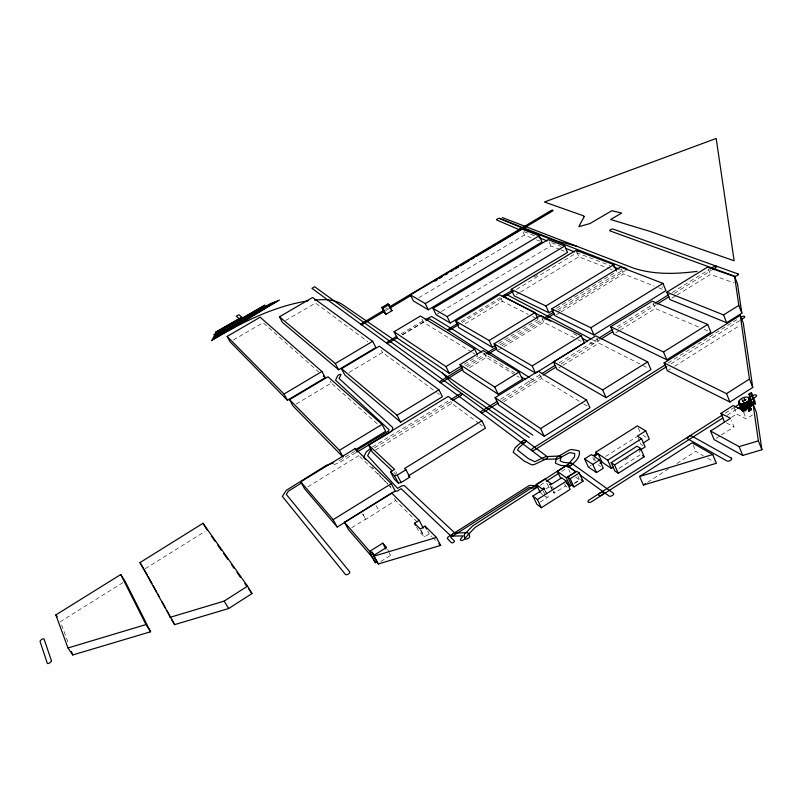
<?xml version="1.0" encoding="UTF-8"?>
<svg xmlns="http://www.w3.org/2000/svg" width="802" height="802" viewBox="0 0 802 802"><rect width="100%" height="100%" fill="white"/><g stroke="black" fill="none" stroke-linecap="round" stroke-linejoin="round"><path stroke-width="0.6" stroke-dasharray="4.01 3.01" d="M751.905 409.471L748.096 411.616L743.644 412.027M374.474 447.827L451.285 401.311M372.479 446.914L449.742 400.128M540.227 485.3L545.34 481.992M561.711 471.406L566.834 468.097M725.309 413.18L733.71 407.787M743.153 401.722L747.354 399.025M727.083 415.296L736.557 409.21M647.585 482.333L668.547 468.859M676.928 463.476L695.795 451.356L703.384 455.757M716.186 438.263L720.366 435.586M721.409 434.915L733.95 426.864L731.344 420.428M734.071 407.657L736.637 414.032L746.281 418.955L753.379 414.393M731.544 417.291L736.637 414.032M589.32 466.443L591.264 465.21M574.322 483.255L579.605 479.897L577.701 475.797M574.673 483.315L580.678 479.486M625.139 459.716L629.359 457.03M619.034 468.328L640.748 454.473L639.374 451.356M605.64 456.448L636.788 436.709M554.864 491.686L553.4 492.598L554.212 493.16L565.54 485.982L567.385 487.355M670.923 363.938L739.554 320.64M545.921 488.909L548.779 487.115L550.513 488.418M539.977 502.162L548.367 496.859L547.395 494.824M668.146 363.015L737.99 318.975M416.559 527.135L418.614 531.024L424.438 536.929L429.16 533.962L431.807 536.598M668.437 370.133L670.552 368.81M674.763 366.163L740.156 325.211M380.79 561.53L390.795 555.245L389.732 553.29M145.302 568.678L205.011 531.375M122.967 582.603L60.381 621.66L68.892 644.628M500.528 399.296L540.177 374.634M559.084 362.875L597.991 338.675M617.059 326.805L654.141 303.737M672.146 292.54L709.229 269.472M502.343 400.469L542.092 375.727M561.039 363.938L600.036 339.657M618.091 328.419L656.327 304.62M674.382 293.382L711.544 270.254M417.23 522.062L395.617 500.478L365.732 519.415L362.634 513.861M351.747 527.736L365.532 519.185M503.836 401.692L541.571 378.474L582.613 403.266M558.844 367.837L562.012 365.892M563.064 365.241L598.954 343.166L648.758 368.509M615.916 332.72L619.104 330.765M620.177 330.103L655.264 308.509L699.484 327.396M671.865 298.224L676.036 295.647M677.078 295.006L710.482 274.454L734.041 282.905M375.486 450.112L451.706 403.436L478.503 423.045M498.383 350.033L502.603 347.456M503.656 346.815L543.746 322.344L576.738 339.045M469.591 367.637L486.313 357.421L516.017 375.426M307.798 486.824L358.885 455.576M461 321.492L500.077 297.702M534.052 277.031L538.302 274.444M462.052 322.584L502.684 297.833M516.468 289.442L576.748 252.74L609.931 265.512M464.137 364.359L477.922 355.968M498.734 343.416L538.152 319.407L532.568 316.569M556.387 308.279L616.678 271.517M465.541 365.832L485.38 353.762M500.268 344.71L542.844 318.825M557.721 309.772L622.522 270.364L620.237 269.482M467.105 366.855L487.004 354.745M501.912 345.672L544.588 319.707M557.31 311.968L625.039 270.755M555.906 315.046L560.127 312.479M561.179 311.838L623.395 273.923L654.141 286.003M516.308 294.575L519.485 292.65M520.548 292.008L578.864 256.81L608.658 268.399M465.16 323.717L502.393 301.271L528.097 314.304M437.16 314.033L440.378 312.098M441.451 311.457L550.864 245.933L559.756 249.402M385.441 309.301L387.587 308.018M385.572 310.675L388.79 308.75M402.474 334.875L423.506 322.294L471.646 352.088M296.189 404.028L331.296 383.065L380.038 426.303M349.01 372.489L382.524 352.469L436.418 392.288M339.156 460.599L355.256 450.995M355.837 452.749L338.825 462.894L331.296 465.591M418.794 297.743L524.388 235.066L530.984 237.663M401.03 333.883L424.198 320.138M402.403 334.675L424.92 321.311M285.622 320.499L315.507 303.056L367.807 341.612M233.352 340.008L263.106 322.685L318.745 371.958M560.869 249.833L564.197 251.136M609.801 268.84L612.096 269.733M536.488 239.818L539.786 241.121M658.693 287.788L663.244 289.582L661.981 286.484M524.107 231.678L535.606 236.279M551.716 242.725L560.919 246.415M704.026 329.331L708.557 331.276M577.831 339.597L581.129 341.271M726.532 422.975L733.95 426.864M592.237 339.627L595.515 341.371A2.195 0.912 -23.4 0 1 594.683 342.985A2.195 0.912 -23.4 0 1 591.906 343.557L588.648 341.802M573.45 333.592L577.791 335.938M707.715 458.263L714.221 462.022M643.034 435.336L646.181 437.22M583.666 403.907L587.876 406.444M517.079 376.068L519.195 377.361M643.084 445.671L640.988 444.398L640.086 442.333M530.312 377.993L533.49 379.947A2.206 0.942 -24.7 0 1 532.588 381.642A2.206 0.942 -24.7 0 1 529.841 382.193L526.673 380.228M472.689 352.73L474.784 354.033M515.064 373.01L482.383 352.619M597.951 464.649L600.628 466.463M575.625 477.06L579.605 479.897M479.496 423.777L482.473 425.952M437.421 393.02L439.416 394.494M541.069 493.19L542.774 494.513M543.626 495.185L546.182 497.18L547.616 496.237L548.367 496.859M393.952 472.478L395.757 474.182M359.777 456.448L390.795 486.724M432.689 537.48L437.1 541.881M371.978 466.874L373.632 468.699M377.772 473.28L387.707 484.258M388.529 485.17L391.847 488.829M389.261 553.52L390.795 555.245M362.835 514.092L365.732 519.415M387.617 549.39L389.211 552.317M376.058 505.551L379.125 511.095M330.183 380.97L331.296 383.065M394.484 498.343L395.617 500.478M420.819 530.072L424.438 536.929M420.749 530.463L423.847 536.337M427.616 531.014L429.16 533.962M395.717 471.516L396.82 473.601M381.451 350.374L382.524 352.469M450.704 401.421L451.706 403.436M421.972 319.156L423.506 322.294M545.44 490.744L546.904 493.801M545.18 491.145L546.643 494.202M543.255 491.065L545.21 495.145M552.438 486.583L553.41 488.629M550.814 486.022L552.758 490.102M553.24 491.125L554.212 493.16M550.483 486.473L552.428 490.553M546.854 483.065L548.779 487.115M484.448 353.502L486.313 357.421M564.588 483.937L565.54 485.982M568.768 469.461L570.182 472.508M500.889 298.023L502.393 301.271M539.646 374.303L541.571 378.474M592.808 457.641L594.202 460.699M594.071 457.802L595.465 460.859M541.962 318.424L543.746 322.344M523.034 232.029L524.388 235.066M549.019 241.743L550.864 245.933M638.262 427.947L640.046 432.037M596.668 337.943L598.954 343.166M638.272 438.203L639.635 441.3M576.979 252.46L578.864 256.81M693.088 444.94L695.795 451.356M621.46 269.332L623.395 273.923M653.089 303.276L655.264 308.509M743.705 412.509L746.281 418.955M749.279 408.609L750.131 410.744M749.108 408.699L749.95 410.835M744.747 398.494L745.589 400.619M748.928 408.789L749.78 410.925M744.547 398.544L745.389 400.669M748.747 408.88L749.599 411.015M748.567 408.96L749.419 411.095M744.356 398.604L745.208 400.729M748.386 409.05L749.238 411.185M744.166 398.664L745.008 400.789M743.975 398.724L744.817 400.85M748.196 409.13L749.048 411.266M743.775 398.794L744.627 400.92M748.005 409.21L748.857 411.346M747.825 409.281L748.677 411.416M743.093 400.318L743.935 402.444M742.913 400.398L743.765 402.524M742.141 399.526L742.983 401.642M741.97 399.617L742.812 401.742M741.8 399.717L742.652 401.832M750.802 407.566L751.654 409.702M750.672 407.677L751.514 409.812M750.532 407.787L751.374 409.922M750.391 407.887L751.233 410.033M750.241 407.997L751.093 410.133M750.091 408.098L750.943 410.233M749.94 408.208L750.792 410.343M749.78 408.308L750.622 410.444M749.449 408.509L750.301 410.644M708.417 269.211L710.482 274.454"/><path stroke-width="1.2" d="M738.632 402.043C741.078 405.692 748.466 402.654 749.73 398.895C747.675 394.845 739.494 398.063 738.632 402.043L742.061 410.744M742.04 410.233L742.241 409.571M626.101 270.114L626.763 268.74L522.383 228.139L499.506 218.345A1.674 0.541 -24.8 0 0 497.461 218.886A1.674 0.541 -24.8 0 0 496.699 219.969L519.485 229.823M390.915 431.797L392.168 430.524L392.779 427.586L339.035 378.434L340.86 374.915A1.905 0.702 -27.8 0 0 339.717 374.444A1.905 0.702 -27.8 0 0 337.582 375.897L335.587 380.208L388.97 429.601L388.519 431.145L356.329 450.353M522.152 441.371L515.165 447.777L513.15 452.238L524.348 461.14L531.806 464.849L534.192 464.558L545.851 459.115A2.456 1.163 -24.9 0 0 547.576 457.02A2.456 1.163 -24.9 0 0 544.849 457.01L534.754 461.721L528.348 458.594L517.541 450.092L518.663 447.987L525.33 441.872M371.667 450.002L369.802 451.446L367.657 455.726L397.571 488.378L401.561 485.952L404.268 485.511L454.935 533.099L467.696 532.548L468.498 534.262L464.679 538.914A2.576 1.283 -27.5 0 1 461.391 540.458A2.576 1.283 -27.5 0 1 460.819 538.723L463.145 535.906L450.995 536.097L401.13 488.689L397.06 491.165L394.323 491.576M370.664 448.328L366.273 451.977L363.697 457.08L365.351 459.556M543.716 488.087L542.282 489.03L536.327 484.428L544.919 479.015L550.984 483.526L549.52 484.438L550.332 484.999L561.701 477.812L566.292 481.19L570.152 489.41L541.36 507.726L536.829 504.147L532.889 495.997L544.468 488.699L543.716 488.087L544.698 490.122M377.531 561.35L375.426 562.713L369.712 553.45L371.817 552.087L374.333 555.505M369.712 553.45L371.146 554.934L373.261 553.56M538.182 486.624L475.135 527.405L469.03 533.731L469.621 536.448A2.576 1.283 -27.4 0 1 467.546 538.764A2.576 1.283 -27.4 0 1 464.929 538.493L464.228 535.195L464.809 533.901L472.659 525.942L568.137 464.248L574.483 456.99L574.753 453.511L569.691 452.589L557.751 458.965L543.305 459.325C466.874 401.381 389.16 345.201 311.958 288.329L314.695 286.745C392.238 343.236 470.363 398.925 547.074 456.559L558.934 456.027L569.209 450.092L571.736 449.481L578.703 450.734L579.445 451.476C580.147 458.694 573.229 463.777 567.856 467.436M546.362 481.33L558.643 473.391M228.65 608.528L251.958 593.58L247.517 586.162L203.026 523.285L139.989 562.583L174.565 624.638L228.65 608.528L224.129 601.119L169.964 617.37M722.161 415.195L589.189 499.927A2.657 1.353 -24.2 0 0 588.267 502.192A2.657 1.353 -24.2 0 0 591.655 501.671L722.863 418.002M734.752 407.115L740.005 403.747M748.406 398.353L752.607 395.657A2.637 1.263 -19.9 0 1 756.116 395.025A2.637 1.263 -19.9 0 1 755.514 397.04L750.251 400.419M737.609 408.529L740.767 406.504M710.552 431.035L730.472 418.283L720.948 413.361L733.208 405.531L742.842 410.363L753.018 403.847L756.426 412.439L761.9 449.732L742.712 455.446L714.101 439.606L710.552 431.035L739.133 446.624L742.712 455.446M639.605 476.488L692.186 442.794L712.747 454.544L716.386 463.285L643.394 485.02L639.605 476.488L712.747 454.544M643.394 485.02L645.49 483.676M224.129 601.119L247.517 586.162M452.488 534.152L448.057 536.969L447.265 538.463L451.386 542.673A1.714 0.852 -27.7 0 0 453.451 542.403A1.714 0.852 -27.7 0 0 454.273 540.869L450.724 537.28L529.2 487.526L534.022 488.177A1.684 0.822 -25.4 0 0 536.217 487.315A1.684 0.822 -25.4 0 0 536.027 486.132L530.423 485.37L528.708 485.852L452.498 534.142M599.946 463.376L601.951 462.102L611.425 468.448L613.54 467.105M618.292 473.31L644.247 456.749L640.577 448.398L637.079 446.163L611.144 462.654L614.893 470.964L618.292 473.31L614.532 464.98L611.144 462.654M752.266 402.644L754.752 401.06L751.394 392.559L748.908 394.143L752.266 402.644L755.193 404.078L754.752 401.06M611.425 468.448L607.685 460.178L598.232 453.922L594.222 456.468L599.555 460.037L603.294 468.268L596.508 472.589L588.357 467.065L584.608 458.914L591.405 454.584L593.139 455.757L597.179 453.22L595.696 452.238L637.359 425.902L645.73 430.844L649.319 439.095L643.074 443.065M567.826 477.04L576.869 471.295L579.265 472.959L583.074 481.18L574.021 486.944L571.666 485.23L567.826 477.04L570.172 478.734L574.021 486.944M566.162 483.075L570.092 485.942L572.207 484.598M664.086 362.935L726.542 393.632L749.449 379.065L740.256 315.346L664.086 362.935L667.384 370.795L729.92 402.013L752.747 387.456L743.314 323.226L740.256 315.346M614.532 464.98L640.577 448.398M639.906 450.313L645.179 446.945L641.55 438.664L637.369 436.148L645.73 430.844M557.44 471.375L566.252 477.751L575.796 471.696L566.874 465.411L557.44 471.375L560.778 478.473M532.889 495.997L537.4 499.526L566.292 481.19M584.608 458.914L592.738 464.358L599.555 460.037M570.172 478.734L579.265 472.959M607.685 460.178L641.55 438.664M666.703 366.604L534.733 449.882A2.416 1.123 -25.1 0 1 531.726 450.413A2.416 1.123 -25.1 0 1 532.678 448.438L664.968 365.02M741.66 319.306L743.775 317.973A2.386 1.023 -20.4 0 0 744.326 316.299A2.386 1.023 -20.4 0 0 741.168 316.97M419.185 520.328L391.657 493.009L344.459 522.272L369.702 551.345L382.755 543.175L386.554 547.435L373.511 555.616L378.273 563.976L440.629 545.41L436.448 537.43L425.04 526.112L420.308 529.089L414.504 523.245L419.185 520.328L423.276 528.107M277.221 300.9L247.277 319.577L211.698 340.259M301.813 482.784L288.229 491.275L286.314 494.403L349.682 571.786A2.516 1.203 -30.2 0 1 348.329 574.072A2.516 1.203 -30.2 0 1 345.431 574.463L282.364 496.418L286.164 490.423L326.043 465.501L333.672 462.754M544.227 436.298L589.981 407.717L586.493 399.977L538.202 371.186L495.105 397.642L498.593 404.92L544.227 436.298L540.598 428.569L495.105 397.642M606.081 397.662L650.973 369.632L647.675 361.862L595.756 335.858L553.41 361.842L556.728 369.141L606.081 397.662L602.643 389.912L553.41 361.842M666.793 359.757L710.823 332.239L707.705 324.459L652.216 301.181L610.633 326.725L613.791 334.033L666.793 359.757L663.535 351.988L610.633 326.725M726.622 322.715L741.84 313.201L737.579 284.169L734.662 276.62L707.595 267.116L666.783 292.179L669.78 299.507L726.622 322.715L723.544 314.915L666.783 292.179M55.849 614.923L120.761 574.533L125.092 581.28L150.606 631.775L72.731 654.963L67.99 647.966L55.849 614.923L57.153 616.848M497.41 401.241L481.962 410.845A2.226 0.952 -25.8 0 0 481.01 412.599A2.226 0.952 -25.8 0 0 483.736 412.058L498.172 403.065M542.272 373.331L554.884 365.491M599.044 338.013L612.818 329.442M655.194 303.086L668.968 294.514M710.291 268.81L713.469 266.835A2.185 0.862 -21.2 0 1 716.336 266.154A2.185 0.862 -21.2 0 1 715.795 267.607L712.607 269.592M543.144 375.075L555.776 367.216M601.099 338.995L612.788 331.727M657.389 303.958L669.068 296.69M540.598 428.569L586.493 399.977M602.643 389.912L647.675 361.862M663.535 351.988L707.705 324.459M723.544 314.915L738.812 305.402L734.662 276.62M481.852 420.749L448.218 396.399L368.599 445.05L394.624 469.431L390.544 471.947L394.394 479.255L398.323 483.015L401.11 482.523L409.792 477.14L405.942 469.772L404.579 468.518L481.852 420.749L485.451 428.128L408.418 475.867L409.792 477.14M337.231 527.044L395.226 491.055L391.316 483.656L355.156 448.609L300.72 481.832L304.61 488.779L337.231 527.044L333.131 519.676L300.72 481.832M498.182 394.243L522.383 379.286L519.014 372.088L483.045 350.564L459.987 364.619L463.315 371.476L498.182 394.243L494.734 387.055L459.987 364.619M535.546 373.141L584.427 342.935L581.229 335.707L540.628 315.477L494.092 343.817L497.33 350.674L535.546 373.141L532.197 365.923L494.092 343.817M390.544 471.947L394.454 475.666L397.241 475.155L405.942 469.772M333.131 519.676L391.316 483.656M551.776 308.81L590.833 327.737L662.963 283.387L665.931 290.625L594.001 334.955L554.854 315.687L551.776 308.81L620.497 267.036L662.963 283.387M494.734 387.055L519.014 372.088M532.197 365.923L581.229 335.707M211.507 340.599L219.898 335.497C247.347 319.808 276.58 305.762 308.088 300.85M457.832 323.417L450.443 327.918L431.676 316.499L425.25 319.517M502.192 296.419L511.736 290.605M458.844 324.539L450.283 329.742L447.937 330.294L429.2 318.765L425.982 320.68M503.756 297.181L513.3 291.377M535.054 312.579L499.385 294.775L455.656 321.081L489.13 340.499L535.054 312.579L537.641 318.264M613.791 264.68L576.037 250.284L511.205 289.342L545.911 305.973L613.791 264.68L616.197 270.374M477.461 354.995L474.664 349.171L420.428 316.028L394.073 331.757L397.211 338.013L449.3 373.391L460.96 366.293M455.656 321.081L458.774 327.567L492.348 347.306L495.546 345.361M511.205 289.342L514.192 295.848L548.979 312.8L553.21 310.214M462.403 367.737L440.829 380.86A2.075 0.832 -26.3 0 0 439.847 382.454A2.075 0.832 -26.3 0 0 442.333 381.922L462.924 369.401M486.433 353.131L496.007 347.296M543.906 318.173L553.47 312.359M488.047 354.113L496.578 348.92M545.661 319.066L554.142 313.903M382.053 424.378L327.958 376.78L289.552 399.667L339.426 450.293L382.053 424.378L385.662 431.296L355.918 449.421M341.512 368.699L397.08 415.235L438.955 389.772L442.413 396.709L400.649 422.163L344.82 374.995L341.512 368.699L379.316 346.173L438.955 389.772M394.073 331.757L445.962 366.594L474.664 349.171M450.223 323.005L567.535 252.44L564.738 246.003L548.097 239.648L433.04 308.399L436.087 314.675L450.223 323.005L447.125 316.6L433.04 308.399M450.814 399.486L459.386 394.333A2.135 0.882 -26.1 0 1 461.952 393.842A2.135 0.882 -26.1 0 1 460.929 395.516L452.358 400.669M447.125 316.6L564.738 246.003M383.306 310.575L361.882 323.386A1.784 0.612 -27 0 0 360.95 324.67A1.784 0.612 -27 0 0 363.035 324.148L384.509 311.306M389.722 306.735L550.673 210.756A1.744 0.571 -24 0 1 552.839 210.174A1.744 0.571 -24 0 1 552.157 211.277L476.659 256.179M389.862 308.108L411.296 295.286M434.864 281.181L437.01 279.898M439.155 278.615L442.373 276.7M445.581 274.775L447.727 273.492M450.945 271.567L453.09 270.284M455.225 269.001L458.443 267.076M460.589 265.803L469.16 260.67M471.305 259.387L474.513 257.462M428.308 309.772L541.982 241.983L539.235 235.768L521.681 229.001L410.444 294.895L413.411 300.94L428.308 309.772L425.281 303.587L410.444 294.895M356.9 452.107L389.852 432.438M425.281 303.587L539.235 235.768M227.126 336.409L284.008 394.033L321.923 371.486L325.241 377.702L287.417 400.238L230.164 341.863L227.126 336.409L260.139 317.221L321.923 371.486M279.427 316.81L335.326 363.527L372.669 341.311L375.857 347.547L338.604 369.742L282.414 322.374L279.427 316.81L312.6 297.482L372.669 341.311M381.802 307.477L387.827 303.908L389.02 304.65L392.028 310.655L385.993 314.244L384.81 313.482L381.802 307.477L382.975 308.229L385.993 314.244M382.975 308.229L389.02 304.65M396.82 336.389L388.168 341.522A1.875 0.682 -26.8 0 0 387.186 342.905A1.875 0.682 -26.8 0 0 389.381 342.404L397.05 337.853M213.883 336.389L271.367 303.066M213.172 337.652L275.387 301.582M212.44 338.955L279.507 300.048M244.339 318.735L274.104 302.324M67.99 647.966L145.964 624.568L150.606 631.775M373.511 555.616L373.983 556.167L436.448 537.43M739.133 446.624L758.361 440.859L753.018 403.847M576.558 251.156L578.974 250.545A1.905 0.682 -23.6 0 1 578.803 251.427M314.504 300.088C323.968 299.266 334.404 299.106 342.614 304.63L532.859 435.165M697.239 271.357C676.086 274.104 654.362 274.835 633.791 268.229L502.343 217.593M571.224 463.185L563.646 462.353L560.137 460.889L561.119 456.889A2.476 1.183 -24.6 0 0 559.174 456.107A2.476 1.183 -24.6 0 0 556.558 458.052L555.415 462.624L555.826 463.426L560.488 465.32L568.297 466.203A2.516 1.223 -24.4 0 0 572.016 464.318A2.516 1.223 -24.4 0 0 569.53 463.466A2.516 1.223 -24.4 0 0 567.686 465.992L575.706 471.807M576.608 246.204L557.701 241.171L499.756 218.545M613.37 266.835L619.084 269.041M539.054 237.663L547.114 240.891M565.52 248.259L574.723 251.938M748.557 397.321L751.614 405M748.908 394.143L751.825 395.556L755.193 404.078M544.117 317.762L503.506 296.459A1.915 0.702 -24.9 0 1 504.338 295.116A1.915 0.702 -24.9 0 1 506.694 294.565L591.144 339.035M545.22 318.334L550.653 321.271M582.132 338.284L587.565 341.211M529.25 377.341L451.175 328.369A1.925 0.722 -25.9 0 0 448.859 328.88A1.925 0.722 -25.9 0 0 447.927 330.294L481.34 351.948M521.4 376.95L525.621 379.567M390.825 309.903L392.028 310.655M642.492 455.616L644.247 456.749M529.26 437.401L457.902 387.897L451.195 382.394L442.313 372.91M581.47 480.057L583.074 481.18M571.836 463.396L613.38 493.23A2.677 1.373 -23.6 0 1 612.417 495.506A2.677 1.373 -23.6 0 1 608.999 495.997L579.716 474.724M323.386 376.068L325.241 377.702M392.148 470.784L372.308 452.057L368.599 445.05M438.864 543.646L440.629 545.41M342.304 456.308L292.991 405.942L289.552 399.667M371.506 556.257L348.569 529.711L344.459 522.272M211.377 536.117L214.936 541.16M217.783 545.19L221.342 550.232M223.477 553.25L227.748 559.305M231.317 564.347L234.164 568.377M237.011 572.407L240.57 577.45M244.841 583.495L246.976 586.523M248.399 588.538L251.958 593.58M139.989 562.583L147.227 574.763M203.026 523.285L207.106 530.072M284.008 394.033L287.417 400.238M369.702 551.345L370.765 553.28M371.146 554.934L375.426 562.713M371.817 552.087L372.88 554.032M373.983 556.167L378.273 563.976M148.41 576.929L151.979 583.435M153.172 585.6L156.731 592.107M157.924 594.282L159.107 596.447M162.084 601.871L165.653 608.377M166.836 610.543L170.405 617.049M171.588 619.214L174.565 624.638M382.755 543.175L385.912 548.999M339.426 450.293L343.166 457.19M355.156 448.609L356.76 451.596M414.504 523.245L415.526 525.19M425.04 526.112L426.584 529.049M397.241 475.155L401.11 482.523M335.326 363.527L338.604 369.742M394.454 475.666L398.323 483.015M397.08 415.235L400.649 422.163M120.761 574.533L145.964 624.568M387.827 303.908L389.822 307.908M445.962 366.594L449.3 373.391M537.4 499.526L541.36 507.726M536.327 484.428L540.217 492.518M489.13 340.499L492.348 347.306M566.252 477.751L570.092 485.942M592.738 464.358L596.508 472.589M595.696 452.238L596.618 454.283M598.232 453.922L601.951 462.102M545.911 305.973L548.979 312.8M590.833 327.737L594.001 334.955M720.948 413.361L724.406 421.862M726.542 393.632L729.92 402.013M741.499 403.637L744.056 410.033M741.329 403.627L743.885 410.022M741.168 403.627L743.725 410.022M740.827 403.606L743.975 411.075M740.677 403.586L743.654 411.045M740.527 403.556L743.504 411.025M740.376 403.536L743.354 410.995M740.096 403.466L743.223 410.965M739.955 403.436L742.943 410.895M739.705 403.346L742.822 410.845M738.752 401.301L742.572 410.754M738.712 401.411L742.351 410.644M738.642 401.732L742.151 410.524M746.732 402.193L748.857 407.536M746.552 402.283L748.677 407.627M746.371 402.383L748.497 407.717M746.201 402.474L748.326 407.817M746.02 402.554L748.146 407.897M745.83 402.644L747.955 407.977M745.649 402.714L747.775 408.058M745.459 402.804L747.584 408.138M745.269 402.875L747.394 408.218M745.078 402.945L747.203 408.278M744.888 403.015L747.013 408.358M744.697 403.075L746.822 408.418M744.497 403.135L746.622 408.479M744.316 403.195L746.441 408.539M744.106 403.256L746.231 408.589M743.925 403.306L746.05 408.639M743.725 403.356L746.281 409.762M743.534 403.396L746.091 409.802M758.361 440.859L761.9 449.732M743.344 403.436L745.89 409.842M743.143 403.476L745.7 409.882M742.953 403.516L745.509 409.912M742.762 403.536L745.319 409.942M742.582 403.566L744.707 408.9M742.391 403.586L744.527 408.92M742.211 403.606L744.767 410.002M742.03 403.617L744.587 410.012M741.85 403.627L744.406 410.022M741.68 403.627L744.236 410.033M749.489 397.952L752.266 404.99M749.198 397.642L752.266 405.09M749.008 397.521L752.076 405.04M748.797 397.411L751.855 404.92M749.268 399.406L751.494 405.231M749.309 399.998L751.424 405.341M749.218 400.118L751.344 405.461M749.138 400.238L751.163 405.692M748.958 400.469L751.073 405.802M748.847 400.579L750.973 405.922M748.737 400.699L750.862 406.043M748.627 400.81L750.742 406.153M748.517 400.92L750.632 406.263M748.386 401.04L750.512 406.383M748.256 401.15L750.381 406.494M748.126 401.261L750.251 406.604M747.985 401.371L750.101 406.714M747.845 401.481L749.539 405.752M747.695 401.591L749.399 405.862M747.544 401.692L749.669 407.035M747.394 401.792L749.519 407.135M747.223 401.902L749.349 407.246M747.073 402.002L749.188 407.346M746.903 402.103L749.028 407.436M749.449 379.065L752.747 387.456M738.812 305.402L741.84 313.201M71.448 651.525L72.731 654.963M751.394 392.559L751.825 395.556M584.147 216.67L578.813 226.735L589.941 223.547L611.836 210.725L621.68 213.071L610.603 219.507L650.422 231.517L734.141 260.78L716.176 138.455L544.448 202.004L583.726 215.888L584.147 216.67M242.876 318.183L240.099 319.597L236.269 316.138L239.016 314.745L242.816 318.003L241.282 319.427L240.049 319.407L265.031 305.131L213.843 334.825L241.081 318.454L242.866 318.193M241.322 317.522L215.588 332.279L241.322 317.522M738 273.943L613.049 229.051A1.895 0.672 -23.1 0 0 610.643 229.653A1.895 0.672 -23.1 0 0 609.971 230.886L734.462 276.109A2.256 0.912 -20.7 0 0 737.419 275.457A2.256 0.912 -20.7 0 0 738 273.943M731.264 458.082L692.016 436.178A2.647 1.303 -21.4 0 0 688.547 436.759A2.647 1.303 -21.4 0 0 687.805 438.874L726.893 460.929A2.777 1.424 -20.4 0 0 730.572 460.338A2.777 1.424 -20.4 0 0 731.264 458.082M51.388 660.637L44.08 639.074A2.366 0.932 -34.6 0 0 41.784 639.415A2.366 0.932 -34.6 0 0 40.1 641.57L47.278 663.234A2.446 0.992 -35 0 0 49.664 662.913A2.446 0.992 -35 0 0 51.388 660.637M599.996 495.616A2.657 1.353 -23.9 0 0 603.405 493.029A2.657 1.353 -23.9 0 0 599.415 493.32A2.657 1.353 -23.9 0 0 599.996 495.616M522.764 443.025A2.376 1.093 -25.3 0 0 525.932 440.769A2.376 1.093 -25.3 0 0 522.523 441.08A2.376 1.093 -25.3 0 0 522.764 443.025M520.207 229.833A1.744 0.581 -24.5 0 0 522.543 228.319A1.744 0.581 -24.5 0 0 520.067 228.801A1.744 0.581 -24.5 0 0 520.207 229.833"/></g></svg>
